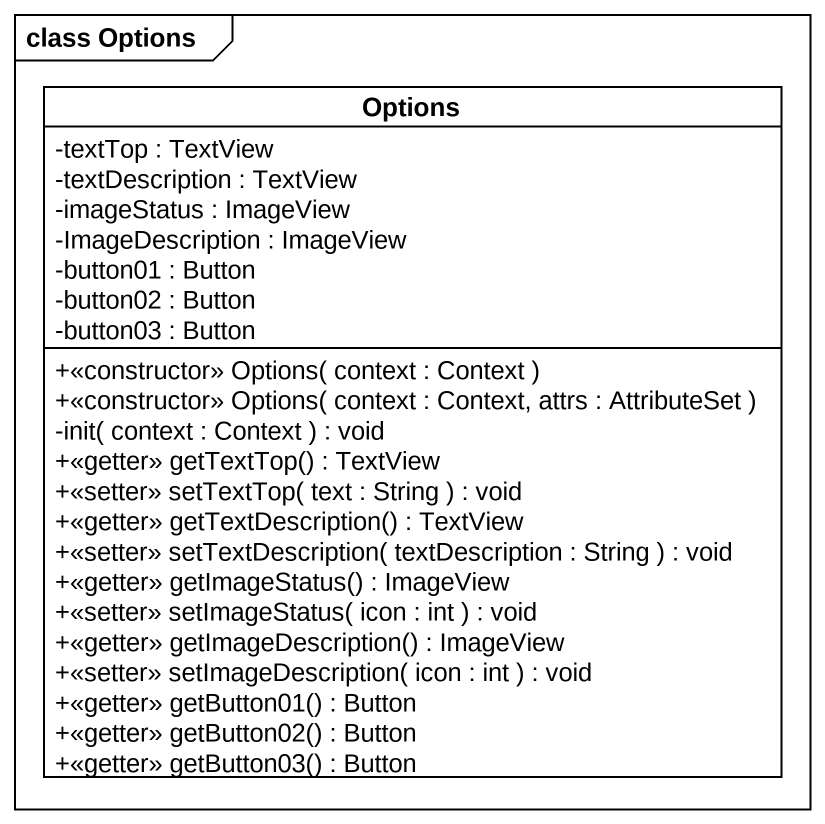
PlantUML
@startuml
mainframe class Options
hide circle
hide empty members
skinparam classAttributeIconSize 0
class Options {
  -textTop : TextView
  -textDescription : TextView
  -imageStatus : ImageView
  -ImageDescription : ImageView
  -button01 : Button
  -button02 : Button
  -button03 : Button
  +<<constructor>> Options( context : Context )
  +<<constructor>> Options( context : Context, attrs : AttributeSet )
  -init( context : Context ) : void
  +<<getter>> getTextTop() : TextView
  +<<setter>> setTextTop( text : String ) : void
  +<<getter>> getTextDescription() : TextView
  +<<setter>> setTextDescription( textDescription : String ) : void
  +<<getter>> getImageStatus() : ImageView
  +<<setter>> setImageStatus( icon : int ) : void
  +<<getter>> getImageDescription() : ImageView
  +<<setter>> setImageDescription( icon : int ) : void
  +<<getter>> getButton01() : Button
  +<<getter>> getButton02() : Button
  +<<getter>> getButton03() : Button
}
@enduml
